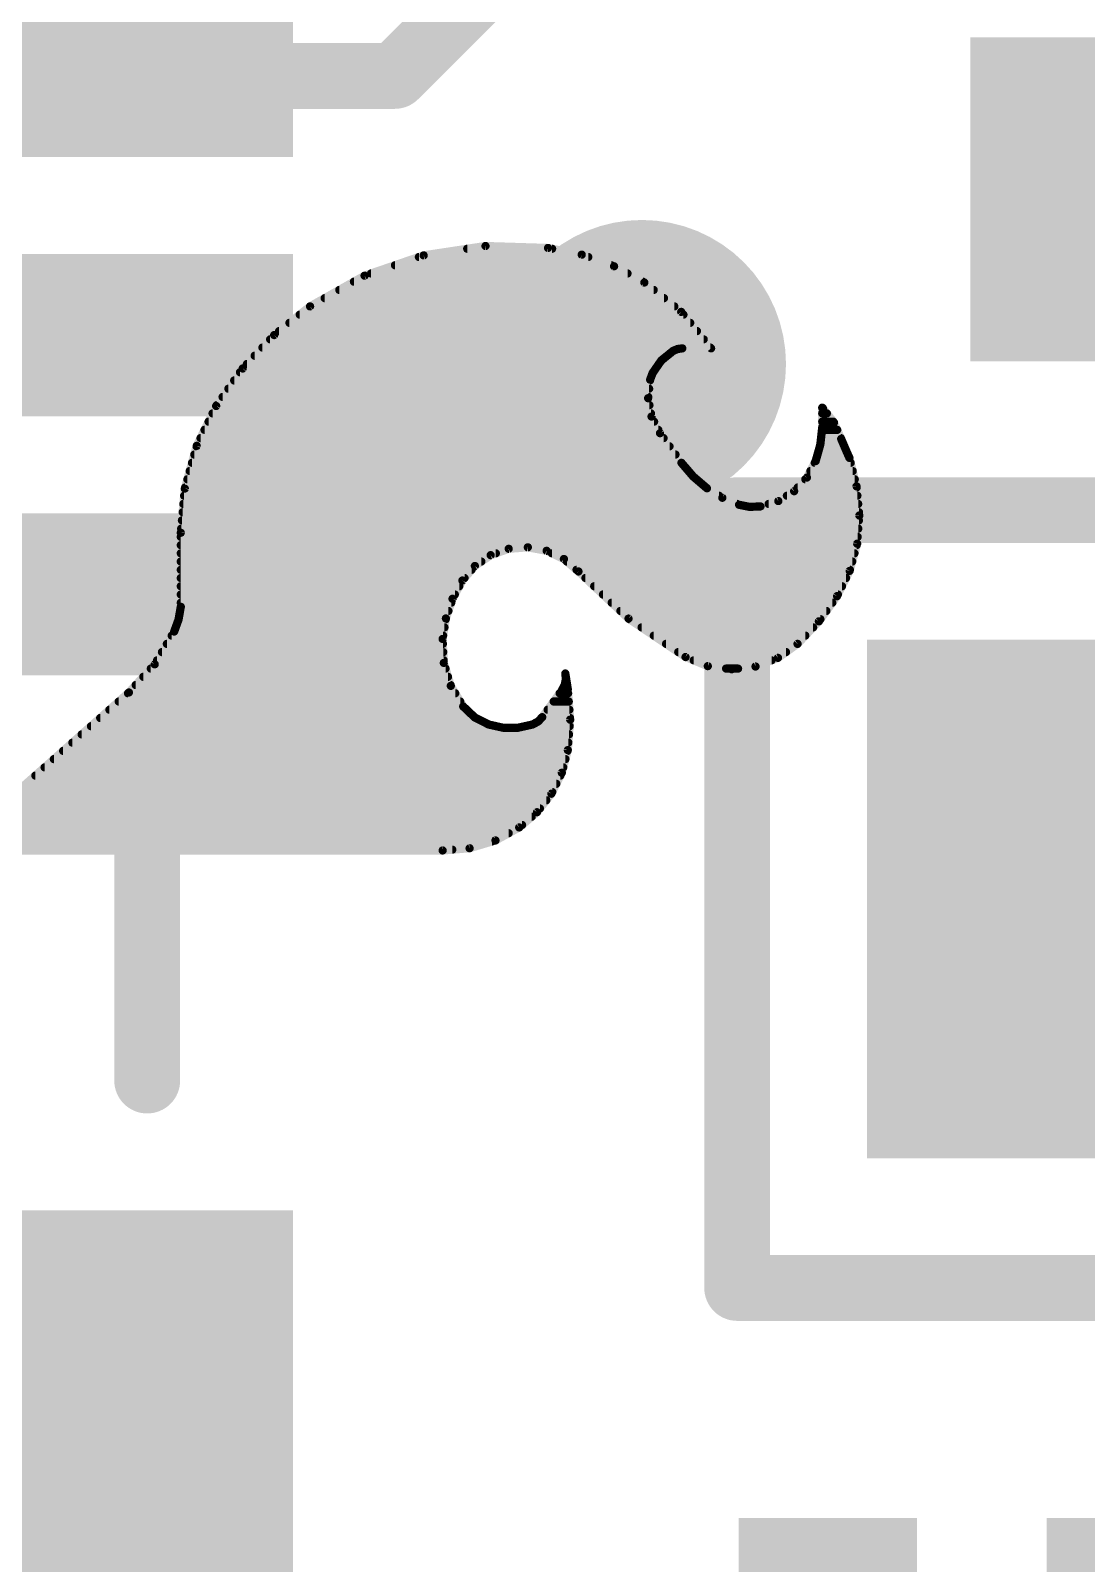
# Model space of a CAD drawing. Extents: x -0.9 to 39.5, y -0.1 to 25.5.
# Drawn here: x 8.021 to 11.277, y 8.11 to 12.84 of the extents above; entities that cross this region are included whole.
import ezdxf

# ---------------------------------------------------------------- set-up
doc = ezdxf.new("R2010")
doc.units = 0
for name, color, linetype in [('1', 12, 'CONTINUOUS'), ('18', 110, 'CONTINUOUS'), ('21', 41, 'CONTINUOUS'), ('22', 40, 'CONTINUOUS')]:
    doc.layers.add(name, color=color, linetype=linetype)

# ---------------------------------------------------------------- blocks, each defined once
blk = doc.blocks.new('RECT')
blk.add_solid([(-0.5, -0.5), (0.5, -0.5), (-0.5, 0.5), (0.5, 0.5)])
blk = doc.blocks.new('ROUNDV')
at = {"const_width": 0.5}
blk.add_lwpolyline([(0, -0.25, 1), (0, 0.25, 1), (0, -0.25)], format="xyb", dxfattribs=at)

msp = doc.modelspace()

# ---------------------------------------------------------------- linework, layer by layer
at = {"layer": '1', "const_width": 0.2032}
for points in [[(9.144, 12.7), (10.541, 14.097)], [(7.58, 12.7), (9.144, 12.7)]]:
    msp.add_lwpolyline(points, dxfattribs=at)
at = {"layer": '1', "const_width": 0.1016}
for points in [[(9.1081, 12.7359, 1), (9.1799, 12.6641)], [(9.144, 12.6492, 1), (9.144, 12.7508)]]:
    msp.add_lwpolyline(points, format="xyb", dxfattribs=at)
at = {"layer": '21', "const_width": 0.2032}
for points in [[(10.2, 8.96), (10.2, 11.36)], [(10.2, 11.36), (11.7, 11.36)], [(8.38, 10.5), (8.38, 9.6)], [(11.7, 8.96), (10.2, 8.96)]]:
    msp.add_lwpolyline(points, dxfattribs=at)
at = {"layer": '21', "const_width": 0.1016}
for points in [[(10.2508, 11.36, 1), (10.1492, 11.36)], [(10.2, 11.4108, 1), (10.2, 11.3092)], [(8.4308, 10.5, 1), (8.3292, 10.5)], [(8.3292, 9.6, 1), (8.4308, 9.6)], [(10.2, 9.0108, 1), (10.2, 8.9092)], [(10.1492, 8.96, 1), (10.2508, 8.96)]]:
    msp.add_lwpolyline(points, format="xyb", dxfattribs=at)
at = {"layer": '22', "const_width": 0.0254}
for points in [[(9.0505, 12.0835), (9.2329, 12.1463)], [(9.2329, 12.1463), (9.4236, 12.1751)], [(9.3672, 12.1666), (9.629, 12.1666)], [(9.4236, 12.1751), (9.6164, 12.1691)], [(9.6164, 12.1691), (9.7204, 12.1484)], [(9.7204, 12.1484), (9.8202, 12.1126)], [(9.1444, 12.1158), (9.8114, 12.1158)], [(9.2181, 12.1412), (9.7406, 12.1412)], [(9.8202, 12.1126), (9.9136, 12.0625)], [(8.8824, 11.9888), (9.0505, 12.0835)], [(9.0177, 12.065), (9.9089, 12.065)], [(9.0706, 12.0904), (9.8616, 12.0904)], [(9.9136, 12.0625), (10.0273, 11.9719)], [(8.9275, 12.0142), (9.9742, 12.0142)], [(8.9726, 12.0396), (9.9423, 12.0396)], [(8.7717, 11.9004), (8.8824, 11.9888)], [(8.8506, 11.9634), (10.0342, 11.9634)], [(8.8824, 11.9888), (10.0061, 11.9888)], [(10.0273, 11.9719), (10.1194, 11.8593)], [(8.787, 11.9126), (10.0758, 11.9126)], [(8.8188, 11.938), (10.055, 11.938)], [(8.6745, 11.7972), (8.7717, 11.9004)], [(8.7354, 11.8618), (10.1174, 11.8618)], [(8.7593, 11.8872), (10.0966, 11.8872)], [(10.0305, 11.8593), (10.016, 11.8573)], [(10.1194, 11.8593), (10.0305, 11.8593)], [(8.6875, 11.811), (9.9583, 11.811)], [(8.7114, 11.8364), (9.9837, 11.8364)], [(9.9658, 11.8219), (9.939, 11.7831)], [(10.0025, 11.8516), (9.9658, 11.8219)], [(10.016, 11.8573), (10.0025, 11.8516)], [(8.5928, 11.6815), (8.6745, 11.7972)], [(8.6663, 11.7856), (9.9407, 11.7856)], [(9.939, 11.7831), (9.9314, 11.7627)], [(8.6304, 11.7348), (9.9284, 11.7348)], [(8.6484, 11.7602), (9.9311, 11.7602)], [(9.9314, 11.7627), (9.9253, 11.7055)], [(8.5328, 11.5585), (8.5928, 11.6815)], [(8.5946, 11.684), (9.9292, 11.684)], [(8.6125, 11.7094), (9.9257, 11.7094)], [(9.9253, 11.7055), (9.9357, 11.6489)], [(10.4623, 11.6154), (10.4623, 11.6764)], [(10.4623, 11.6764), (10.4623, 11.6763)], [(10.4623, 11.6763), (10.4648, 11.6738)], [(10.4648, 11.6738), (10.4986, 11.6303)], [(8.5692, 11.6332), (9.9437, 11.6332)], [(8.5816, 11.6586), (9.9339, 11.6586)], [(9.9357, 11.6489), (9.9619, 11.5976)], [(10.4623, 11.6586), (10.4766, 11.6586)], [(10.4623, 11.6332), (10.4964, 11.6332)], [(10.4986, 11.6303), (10.5207, 11.5799)], [(8.5445, 11.5824), (9.9729, 11.5824)], [(8.5569, 11.6078), (9.9567, 11.6078)], [(9.9619, 11.5976), (10.0279, 11.5062)], [(10.4564, 11.5625), (10.4623, 11.6154)], [(10.4586, 11.5824), (10.5196, 11.5824)], [(10.4614, 11.6078), (10.5085, 11.6078)], [(10.5207, 11.5799), (10.5359, 11.5443)], [(8.496, 11.4266), (8.5328, 11.5585)], [(8.5253, 11.5316), (10.0096, 11.5316)], [(8.5324, 11.557), (9.9912, 11.557)], [(10.4419, 11.5113), (10.4564, 11.5625)], [(10.4476, 11.5316), (10.5416, 11.5316)], [(10.4548, 11.557), (10.5305, 11.557)], [(10.5359, 11.5443), (10.5461, 11.5214)], [(8.5111, 11.4808), (10.0497, 11.4808)], [(8.5182, 11.5062), (10.0279, 11.5062)], [(10.0279, 11.5062), (10.0643, 11.4638)], [(10.4149, 11.4605), (10.4419, 11.5113)], [(10.4257, 11.4808), (10.5563, 11.4808)], [(10.4392, 11.5062), (10.5499, 11.5062)], [(10.5461, 11.5214), (10.5681, 11.4337)], [(8.504, 11.4554), (10.0741, 11.4554)], [(10.0643, 11.4638), (10.1067, 11.4275)], [(10.3757, 11.4185), (10.4149, 11.4605)], [(10.4101, 11.4554), (10.5626, 11.4554)], [(10.5681, 11.4337), (10.5766, 11.3436)], [(8.4836, 11.2903), (8.496, 11.4266)], [(8.494, 11.4046), (10.1438, 11.4046)], [(8.4969, 11.43), (10.1038, 11.43)], [(10.1067, 11.4275), (10.1542, 11.3982)], [(10.1542, 11.3982), (10.2057, 11.3767)], [(10.2718, 11.3716), (10.3268, 11.3882)], [(10.3268, 11.3882), (10.3757, 11.4185)], [(10.3532, 11.4046), (10.5708, 11.4046)], [(10.3864, 11.43), (10.5684, 11.43)], [(8.4894, 11.3538), (10.5756, 11.3538)], [(8.4917, 11.3792), (10.1997, 11.3792)], [(10.2057, 11.3767), (10.2384, 11.3702)], [(10.2384, 11.3702), (10.2718, 11.3716)], [(10.297, 11.3792), (10.5732, 11.3792)], [(10.5766, 11.3436), (10.57, 11.2567)], [(8.4848, 11.303), (10.5735, 11.303)], [(8.4871, 11.3284), (10.5754, 11.3284)], [(8.4836, 11.0617), (8.4836, 11.2903)], [(8.4836, 11.2776), (10.5716, 11.2776)], [(8.4836, 11.2522), (10.5687, 11.2522)], [(9.5541, 11.2454), (9.4952, 11.2408)], [(9.6121, 11.2347), (9.5541, 11.2454)], [(10.57, 11.2567), (10.5468, 11.1727)], [(8.4836, 11.2268), (9.4554, 11.2268)], [(8.4836, 11.2014), (9.4106, 11.2014)], [(9.4395, 11.2212), (9.3908, 11.1878)], [(9.4952, 11.2408), (9.4395, 11.2212)], [(9.6655, 11.2092), (9.6121, 11.2347)], [(9.6286, 11.2268), (10.5617, 11.2268)], [(9.7104, 11.1709), (9.6655, 11.2092)], [(9.6746, 11.2014), (10.5547, 11.2014)], [(8.4836, 11.176), (9.3806, 11.176)], [(8.4836, 11.1506), (9.3588, 11.1506)], [(9.3908, 11.1878), (9.3523, 11.143)], [(9.7044, 11.176), (10.5477, 11.176)], [(9.8648, 11.0254), (9.7104, 11.1709)], [(9.7319, 11.1506), (10.5358, 11.1506)], [(10.5468, 11.1727), (10.508, 11.0947)], [(8.4836, 11.1252), (9.3427, 11.1252)], [(9.3523, 11.143), (9.3219, 11.0866)], [(9.7589, 11.1252), (10.5232, 11.1252)], [(8.4768, 11.0227), (8.4836, 11.0617)], [(8.4836, 11.0998), (9.329, 11.0998)], [(8.4836, 11.0744), (9.3178, 11.0744)], [(9.3219, 11.0866), (9.3014, 11.0259)], [(9.7858, 11.0998), (10.5105, 11.0998)], [(9.8128, 11.0744), (10.4934, 11.0744)], [(10.508, 11.0947), (10.452, 11.017)], [(8.4633, 10.9855), (8.4768, 11.0227)], [(8.4769, 11.0236), (9.301, 11.0236)], [(8.4814, 11.049), (9.3092, 11.049)], [(9.3014, 11.0259), (9.2913, 10.9626)], [(9.8398, 11.049), (10.475, 11.049)], [(10.0406, 10.9068), (9.8648, 11.0254)], [(9.8675, 11.0236), (10.4567, 11.0236)], [(10.452, 11.017), (10.3861, 10.9474)], [(8.4031, 10.8843), (8.4633, 10.9855)], [(8.4557, 10.9728), (9.2929, 10.9728)], [(8.4679, 10.9982), (9.297, 10.9982)], [(9.2913, 10.9626), (9.295, 10.8886)], [(9.9051, 10.9982), (10.4342, 10.9982)], [(9.9428, 10.9728), (10.4101, 10.9728)], [(8.4255, 10.922), (9.2933, 10.922)], [(8.4406, 10.9474), (9.2921, 10.9474)], [(9.9804, 10.9474), (10.3861, 10.9474)], [(10.0181, 10.922), (10.3506, 10.922)], [(10.3861, 10.9474), (10.3257, 10.9043)], [(8.3236, 10.7975), (8.4031, 10.8843)], [(8.3911, 10.8712), (9.3003, 10.8712)], [(8.4104, 10.8966), (9.2946, 10.8966)], [(9.295, 10.8886), (9.3166, 10.8178)], [(10.1093, 10.8788), (10.0406, 10.9068)], [(10.0657, 10.8966), (10.3059, 10.8966)], [(10.1828, 10.8689), (10.1093, 10.8788)], [(10.1657, 10.8712), (10.2027, 10.8712)], [(10.2565, 10.8775), (10.1828, 10.8689)], [(10.3257, 10.9043), (10.2565, 10.8775)], [(8.3446, 10.8204), (9.3158, 10.8204)], [(8.3679, 10.8458), (9.308, 10.8458)], [(9.3166, 10.8178), (9.3548, 10.7544)], [(9.6596, 10.8052), (9.668, 10.8209)], [(9.6678, 10.8204), (9.6754, 10.8204)], [(9.668, 10.8209), (9.6715, 10.8383)], [(9.6698, 10.856), (9.6774, 10.8077)], [(9.6715, 10.8383), (9.6698, 10.856)], [(9.6708, 10.8458), (9.6714, 10.8458)], [(7.7749, 10.3099), (8.3236, 10.7975)], [(8.3208, 10.795), (9.3303, 10.795)], [(9.5987, 10.7213), (9.6596, 10.8052)], [(9.6522, 10.795), (9.6784, 10.795)], [(9.6774, 10.8077), (9.6848, 10.7137)], [(8.2636, 10.7442), (9.3655, 10.7442)], [(8.2922, 10.7696), (9.3456, 10.7696)], [(9.3548, 10.7544), (9.3902, 10.7207)], [(9.6153, 10.7442), (9.6824, 10.7442)], [(9.6338, 10.7696), (9.6804, 10.7696)], [(8.2065, 10.6934), (9.4565, 10.6934)], [(8.235, 10.7188), (9.3939, 10.7188)], [(9.3902, 10.7207), (9.4336, 10.6985)], [(9.4336, 10.6985), (9.4781, 10.6886)], [(9.4781, 10.6886), (9.5237, 10.6886)], [(9.5237, 10.6886), (9.5682, 10.6985)], [(9.5453, 10.6934), (9.6832, 10.6934)], [(9.5682, 10.6985), (9.5853, 10.7075)], [(9.5853, 10.7075), (9.5987, 10.7213)], [(9.5963, 10.7188), (9.6844, 10.7188)], [(9.6848, 10.7137), (9.6774, 10.6197)], [(8.1493, 10.6426), (9.6792, 10.6426)], [(8.1779, 10.668), (9.6812, 10.668)], [(8.0921, 10.5918), (9.6701, 10.5918)], [(8.1207, 10.6172), (9.6767, 10.6172)], [(9.6774, 10.6197), (9.659, 10.5498)], [(8.035, 10.541), (9.6546, 10.541)], [(8.0635, 10.5664), (9.6634, 10.5664)], [(9.659, 10.5498), (9.6269, 10.485)], [(7.9778, 10.4902), (9.6295, 10.4902)], [(8.0064, 10.5156), (9.6421, 10.5156)], [(7.9492, 10.4648), (9.6112, 10.4648)], [(9.6269, 10.485), (9.5825, 10.428)], [(7.892, 10.414), (9.5661, 10.414)], [(7.9206, 10.4394), (9.5914, 10.4394)], [(9.5825, 10.428), (9.5275, 10.381)], [(7.8349, 10.3632), (9.495, 10.3632)], [(7.8635, 10.3886), (9.5364, 10.3886)], [(9.5275, 10.381), (9.4543, 10.3409)], [(9.2913, 10.3099), (7.7749, 10.3099)], [(7.7777, 10.3124), (9.3212, 10.3124)], [(7.8063, 10.3378), (9.444, 10.3378)], [(9.3744, 10.3169), (9.2913, 10.3099)], [(9.4543, 10.3409), (9.3744, 10.3169)]]:
    msp.add_lwpolyline(points, dxfattribs=at)
at = {"layer": '22', "const_width": 0.0127}
for points in [[(9.2319, 12.1526, 1), (9.2338, 12.14)], [(9.2349, 12.1403, 1), (9.2308, 12.1523)], [(9.3672, 12.173, 1), (9.3672, 12.1603)], [(9.4238, 12.1815, 1), (9.4234, 12.1688)], [(9.4245, 12.1689, 1), (9.4226, 12.1814)], [(9.6176, 12.1753, 1), (9.6152, 12.1629)], [(9.6162, 12.1628, 1), (9.6166, 12.1754)], [(9.629, 12.1603, 1), (9.629, 12.173)], [(9.7225, 12.1544, 1), (9.7182, 12.1425)], [(9.7191, 12.1422, 1), (9.7216, 12.1547)], [(9.1444, 12.1221, 1), (9.1444, 12.1095)], [(9.2181, 12.1476, 1), (9.2181, 12.1349)], [(9.7406, 12.1349, 1), (9.7406, 12.1476)], [(9.8114, 12.1095, 1), (9.8114, 12.1221)], [(9.8232, 12.1182, 1), (9.8172, 12.107)], [(9.818, 12.1067, 1), (9.8223, 12.1186)], [(9.0177, 12.0714, 1), (9.0177, 12.0587)], [(9.0484, 12.0895, 1), (9.0525, 12.0775)], [(9.0536, 12.0779, 1), (9.0474, 12.089)], [(9.0706, 12.0968, 1), (9.0706, 12.0841)], [(9.8616, 12.0841, 1), (9.8616, 12.0968)], [(9.9176, 12.0675, 1), (9.9096, 12.0575)], [(9.9089, 12.0587, 1), (9.9089, 12.0714)], [(9.9106, 12.0569, 1), (9.9166, 12.0681)], [(8.9275, 12.0206, 1), (8.9275, 12.0079)], [(8.9726, 12.0459, 1), (8.9726, 12.0333)], [(9.9423, 12.0333, 1), (9.9423, 12.0459)], [(9.9742, 12.0079, 1), (9.9742, 12.0206)], [(8.8506, 11.9697, 1), (8.8506, 11.9571)], [(8.8824, 11.9952, 1), (8.8824, 11.9825)], [(8.8793, 11.9943, 1), (8.8855, 11.9833)], [(8.8864, 11.9838, 1), (8.8784, 11.9938)], [(10.0061, 11.9825, 1), (10.0061, 11.9952)], [(10.0322, 11.9759, 1), (10.0224, 11.9678)], [(10.0234, 11.9669, 1), (10.0313, 11.9768)], [(10.0342, 11.9571, 1), (10.0342, 11.9697)], [(8.787, 11.919, 1), (8.787, 11.9063)], [(8.8188, 11.9444, 1), (8.8188, 11.9317)], [(10.055, 11.9317, 1), (10.055, 11.9444)], [(10.0758, 11.9063, 1), (10.0758, 11.919)], [(8.7354, 11.8681, 1), (8.7354, 11.8555)], [(8.7593, 11.8935, 1), (8.7593, 11.8809)], [(8.7677, 11.9053, 1), (8.7757, 11.8954)], [(8.7763, 11.896, 1), (8.7671, 11.9047)], [(10.0305, 11.8657, 1), (10.0305, 11.853)], [(10.0314, 11.853, 1), (10.0296, 11.8656)], [(10.0966, 11.8809, 1), (10.0966, 11.8935)], [(10.1174, 11.8555, 1), (10.1174, 11.8681)], [(10.1194, 11.853, 1), (10.1194, 11.8657)], [(8.7114, 11.8428, 1), (8.7114, 11.8301)], [(9.9618, 11.8269, 1), (9.9698, 11.817)], [(9.971, 11.8183, 1), (9.9606, 11.8255)], [(9.9837, 11.8301, 1), (9.9837, 11.8428)], [(10, 11.8574, 1), (10.005, 11.8458)], [(10.0065, 11.8467, 1), (9.9985, 11.8565)], [(10.0151, 11.8636, 1), (10.0168, 11.851)], [(10.0185, 11.8515, 1), (10.0135, 11.8632)], [(10.1145, 11.8553, 1), (10.1243, 11.8633)], [(8.6663, 11.7919, 1), (8.6663, 11.7793)], [(8.6699, 11.8016, 1), (8.6792, 11.7929)], [(8.6797, 11.7936, 1), (8.6693, 11.8009)], [(8.6875, 11.8173, 1), (8.6875, 11.8047)], [(9.9338, 11.7867, 1), (9.9442, 11.7795)], [(9.945, 11.7809, 1), (9.933, 11.7853)], [(9.9407, 11.7793, 1), (9.9407, 11.7919)], [(9.9583, 11.8047, 1), (9.9583, 11.8173)], [(8.6304, 11.7411, 1), (8.6304, 11.7285)], [(8.6484, 11.7666, 1), (8.6484, 11.7539)], [(9.9254, 11.7649, 1), (9.9374, 11.7605)], [(9.9377, 11.762, 1), (9.9251, 11.7634)], [(9.9284, 11.7285, 1), (9.9284, 11.7411)], [(9.9311, 11.7539, 1), (9.9311, 11.7666)], [(8.5876, 11.6852, 1), (8.598, 11.6778)], [(8.5985, 11.6787, 1), (8.5871, 11.6843)], [(8.5946, 11.6904, 1), (8.5946, 11.6777)], [(8.6125, 11.7157, 1), (8.6125, 11.7031)], [(9.9315, 11.7066, 1), (9.919, 11.7043)], [(9.9189, 11.7061, 1), (9.9316, 11.7048)], [(9.9257, 11.7031, 1), (9.9257, 11.7157)], [(9.9292, 11.6777, 1), (9.9292, 11.6904)], [(10.4668, 11.6808, 1), (10.4578, 11.6718)], [(10.4687, 11.6764, 1), (10.456, 11.6764)], [(10.4687, 11.6764, 1), (10.456, 11.6764)], [(10.456, 11.6763, 1), (10.4687, 11.6763)], [(10.4698, 11.6777, 1), (10.4598, 11.6699)], [(10.4603, 11.6693, 1), (10.4693, 11.6783)], [(8.5692, 11.6395, 1), (8.5692, 11.6269)], [(8.5816, 11.6649, 1), (8.5816, 11.6523)], [(9.9414, 11.6518, 1), (9.9301, 11.646)], [(9.9295, 11.6477, 1), (9.942, 11.65)], [(9.9339, 11.6523, 1), (9.9339, 11.6649)], [(9.9437, 11.6269, 1), (9.9437, 11.6395)], [(10.4623, 11.6649, 1), (10.4623, 11.6523)], [(10.4623, 11.6395, 1), (10.4623, 11.6269)], [(10.4766, 11.6523, 1), (10.4766, 11.6649)], [(10.5044, 11.6329, 1), (10.4928, 11.6278)], [(10.4936, 11.6264, 1), (10.5036, 11.6342)], [(10.4964, 11.6269, 1), (10.4964, 11.6395)], [(8.5445, 11.5887, 1), (8.5445, 11.5761)], [(8.5569, 11.6142, 1), (8.5569, 11.6015)], [(9.967, 11.6013, 1), (9.9568, 11.5939)], [(9.9562, 11.5947, 1), (9.9676, 11.6005)], [(9.9567, 11.6015, 1), (9.9567, 11.6142)], [(9.9729, 11.5761, 1), (9.9729, 11.5887)], [(10.4586, 11.5887, 1), (10.4586, 11.5761)], [(10.4614, 11.6142, 1), (10.4614, 11.6015)], [(10.4686, 11.6147, 1), (10.456, 11.6161)], [(10.456, 11.6154, 1), (10.4687, 11.6154)], [(10.5085, 11.6015, 1), (10.5085, 11.6142)], [(10.5265, 11.5824, 1), (10.5149, 11.5774)], [(10.5149, 11.5774, 1), (10.5265, 11.5824)], [(10.5196, 11.5761, 1), (10.5196, 11.5887)], [(8.5253, 11.538, 1), (8.5253, 11.5253)], [(8.5324, 11.5633, 1), (8.5324, 11.5507)], [(8.5271, 11.5612, 1), (8.5385, 11.5557)], [(8.5389, 11.5568, 1), (8.5267, 11.5602)], [(9.9912, 11.5507, 1), (9.9912, 11.5633)], [(10.0096, 11.5253, 1), (10.0096, 11.538)], [(10.4476, 11.538, 1), (10.4476, 11.5253)], [(10.4548, 11.5633, 1), (10.4548, 11.5507)], [(10.4501, 11.5632, 1), (10.4627, 11.5618)], [(10.4625, 11.5608, 1), (10.4503, 11.5642)], [(10.5417, 11.5469, 1), (10.5301, 11.5417)], [(10.5301, 11.5418, 1), (10.5417, 11.5468)], [(10.5305, 11.5507, 1), (10.5305, 11.5633)], [(10.5416, 11.5253, 1), (10.5416, 11.538)], [(8.5111, 11.4871, 1), (8.5111, 11.4745)], [(8.5182, 11.5125, 1), (8.5182, 11.4999)], [(10.0327, 11.5103, 1), (10.0231, 11.5021)], [(10.0228, 11.5025, 1), (10.033, 11.5099)], [(10.0279, 11.4999, 1), (10.0279, 11.5125)], [(10.0497, 11.4745, 1), (10.0497, 11.4871)], [(10.4257, 11.4871, 1), (10.4257, 11.4745)], [(10.4392, 11.5125, 1), (10.4392, 11.4999)], [(10.4358, 11.513, 1), (10.448, 11.5096)], [(10.4475, 11.5083, 1), (10.4363, 11.5143)], [(10.5523, 11.5229, 1), (10.5399, 11.5199)], [(10.5403, 11.5188, 1), (10.5519, 11.524)], [(10.5499, 11.4999, 1), (10.5499, 11.5125)], [(10.5563, 11.4745, 1), (10.5563, 11.4871)], [(8.504, 11.4618, 1), (8.504, 11.4491)], [(10.0684, 11.4687, 1), (10.0602, 11.459)], [(10.0595, 11.4597, 1), (10.0691, 11.468)], [(10.0741, 11.4491, 1), (10.0741, 11.4618)], [(10.4101, 11.4618, 1), (10.4101, 11.4491)], [(10.4093, 11.4635, 1), (10.4205, 11.4576)], [(10.4196, 11.4562, 1), (10.4103, 11.4649)], [(10.5744, 11.4343, 1), (10.5617, 11.433)], [(10.5626, 11.4491, 1), (10.5626, 11.4618)], [(8.494, 11.4109, 1), (8.494, 11.3983)], [(8.5023, 11.426, 1), (8.4897, 11.4272)], [(8.4899, 11.4283, 1), (8.5021, 11.4249)], [(8.4969, 11.4363, 1), (8.4969, 11.4237)], [(10.11, 11.4329, 1), (10.1034, 11.4221)], [(10.1026, 11.4227, 1), (10.1108, 11.4323)], [(10.1038, 11.4237, 1), (10.1038, 11.4363)], [(10.1438, 11.3983, 1), (10.1438, 11.4109)], [(10.1566, 11.404, 1), (10.1517, 11.3923)], [(10.1509, 11.3928, 1), (10.1575, 11.4036)], [(10.3235, 11.3936, 1), (10.3302, 11.3828)], [(10.3287, 11.3821, 1), (10.325, 11.3943)], [(10.3532, 11.4109, 1), (10.3532, 11.3983)], [(10.371, 11.4229, 1), (10.3803, 11.4142)], [(10.379, 11.4132, 1), (10.3723, 11.4239)], [(10.3864, 11.4363, 1), (10.3864, 11.4237)], [(10.5619, 11.4321, 1), (10.5742, 11.4352)], [(10.5684, 11.4237, 1), (10.5684, 11.4363)], [(10.5708, 11.3983, 1), (10.5708, 11.4109)], [(8.4894, 11.3601, 1), (8.4894, 11.3475)], [(8.4917, 11.3856, 1), (8.4917, 11.3729)], [(10.2069, 11.3829, 1), (10.2045, 11.3705)], [(10.1997, 11.3729, 1), (10.1997, 11.3856)], [(10.2033, 11.3708, 1), (10.2081, 11.3826)], [(10.2382, 11.3765, 1), (10.2387, 11.3638)], [(10.2372, 11.364, 1), (10.2397, 11.3764)], [(10.27, 11.3777, 1), (10.2736, 11.3655)], [(10.2721, 11.3653, 1), (10.2715, 11.3779)], [(10.297, 11.3856, 1), (10.297, 11.3729)], [(10.5829, 11.3431, 1), (10.5703, 11.3441)], [(10.5732, 11.3729, 1), (10.5732, 11.3856)], [(10.5756, 11.3475, 1), (10.5756, 11.3601)], [(8.4848, 11.3094, 1), (8.4848, 11.2967)], [(8.4871, 11.3347, 1), (8.4871, 11.3221)], [(10.5703, 11.343, 1), (10.5829, 11.3442)], [(10.5735, 11.2967, 1), (10.5735, 11.3094)], [(10.5754, 11.3221, 1), (10.5754, 11.3347)], [(8.4773, 11.2909, 1), (8.4899, 11.2897)], [(8.4836, 11.284, 1), (8.4836, 11.2713)], [(8.49, 11.2903, 1), (8.4773, 11.2903)], [(8.4836, 11.2585, 1), (8.4836, 11.2459)], [(9.5552, 11.2517, 1), (9.5529, 11.2392)], [(9.5546, 11.2391, 1), (9.5536, 11.2518)], [(10.5636, 11.2572, 1), (10.5763, 11.2562)], [(10.5761, 11.255, 1), (10.5639, 11.2584)], [(10.5687, 11.2459, 1), (10.5687, 11.2585)], [(10.5716, 11.2713, 1), (10.5716, 11.284)], [(8.4836, 11.2332, 1), (8.4836, 11.2205)], [(8.4836, 11.2078, 1), (8.4836, 11.1951)], [(9.4106, 11.1951, 1), (9.4106, 11.2078)], [(9.4374, 11.2272, 1), (9.4416, 11.2152)], [(9.4431, 11.216, 1), (9.4359, 11.2264)], [(9.4554, 11.2205, 1), (9.4554, 11.2332)], [(9.4947, 11.2472, 1), (9.4957, 11.2345)], [(9.4973, 11.2349, 1), (9.4931, 11.2468)], [(9.6149, 11.2404, 1), (9.6094, 11.2289)], [(9.611, 11.2284, 1), (9.6133, 11.2409)], [(9.6286, 11.2332, 1), (9.6286, 11.2205)], [(9.6696, 11.2141, 1), (9.6613, 11.2044)], [(9.6627, 11.2035, 1), (9.6682, 11.215)], [(9.6746, 11.2078, 1), (9.6746, 11.1951)], [(10.5547, 11.1951, 1), (10.5547, 11.2078)], [(10.5617, 11.2205, 1), (10.5617, 11.2332)], [(8.4836, 11.157, 1), (8.4836, 11.1443)], [(8.4836, 11.1823, 1), (8.4836, 11.1697)], [(9.3588, 11.1443, 1), (9.3588, 11.157)], [(9.3806, 11.1697, 1), (9.3806, 11.1823)], [(9.3872, 11.1931, 1), (9.3943, 11.1826)], [(9.3956, 11.1837, 1), (9.3859, 11.192)], [(9.7044, 11.1823, 1), (9.7044, 11.1697)], [(9.7148, 11.1755, 1), (9.706, 11.1663)], [(9.7063, 11.1661, 1), (9.7145, 11.1757)], [(9.7319, 11.157, 1), (9.7319, 11.1443)], [(10.5358, 11.1443, 1), (10.5358, 11.157)], [(10.5407, 11.1744, 1), (10.5529, 11.171)], [(10.5525, 11.1699, 1), (10.5411, 11.1755)], [(10.5477, 11.1697, 1), (10.5477, 11.1823)], [(8.4836, 11.1316, 1), (8.4836, 11.1189)], [(9.3427, 11.1189, 1), (9.3427, 11.1316)], [(9.3475, 11.1471, 1), (9.3571, 11.1389)], [(9.3579, 11.14, 1), (9.3467, 11.146)], [(9.7589, 11.1316, 1), (9.7589, 11.1189)], [(10.5232, 11.1189, 1), (10.5232, 11.1316)], [(8.4836, 11.0808, 1), (8.4836, 11.0681)], [(8.4836, 11.1061, 1), (8.4836, 11.0935)], [(8.4899, 11.0606, 1), (8.4773, 11.0628)], [(8.4773, 11.0617, 1), (8.49, 11.0617)], [(9.3163, 11.0896, 1), (9.3275, 11.0836)], [(9.3279, 11.0846, 1), (9.3159, 11.0886)], [(9.3178, 11.0681, 1), (9.3178, 11.0808)], [(9.329, 11.0935, 1), (9.329, 11.1061)], [(9.7858, 11.1061, 1), (9.7858, 11.0935)], [(9.8128, 11.0808, 1), (9.8128, 11.0681)], [(10.4934, 11.0681, 1), (10.4934, 11.0808)], [(10.5023, 11.0975, 1), (10.5137, 11.0919)], [(10.5132, 11.091, 1), (10.5028, 11.0984)], [(10.5105, 11.0935, 1), (10.5105, 11.1061)], [(8.4705, 11.0238, 1), (8.483, 11.0216)], [(8.4769, 11.0299, 1), (8.4769, 11.0173)], [(8.4827, 11.0206, 1), (8.4708, 11.0249)], [(8.4814, 11.0554, 1), (8.4814, 11.0427)], [(9.2954, 11.0279, 1), (9.3074, 11.0239)], [(9.3076, 11.0249, 1), (9.2951, 11.0269)], [(9.301, 11.0173, 1), (9.301, 11.0299)], [(9.3092, 11.0427, 1), (9.3092, 11.0554)], [(9.8398, 11.0554, 1), (9.8398, 11.0427)], [(9.8683, 11.0307, 1), (9.8612, 11.0202)], [(9.8604, 11.0208, 1), (9.8691, 11.03)], [(9.8675, 11.0299, 1), (9.8675, 11.0173)], [(10.4468, 11.0207, 1), (10.4571, 11.0133)], [(10.4566, 11.0126, 1), (10.4473, 11.0214)], [(10.4567, 11.0173, 1), (10.4567, 11.0299)], [(10.475, 11.0427, 1), (10.475, 11.0554)], [(8.4557, 10.9792, 1), (8.4557, 10.9665)], [(8.4573, 10.9877, 1), (8.4693, 10.9833)], [(8.4688, 10.9823, 1), (8.4578, 10.9887)], [(8.4679, 11.0046, 1), (8.4679, 10.9919)], [(9.2976, 10.9629, 1), (9.285, 10.9623)], [(9.2929, 10.9665, 1), (9.2929, 10.9792)], [(9.297, 10.9919, 1), (9.297, 11.0046)], [(9.9051, 11.0046, 1), (9.9051, 10.9919)], [(9.9428, 10.9792, 1), (9.9428, 10.9665)], [(10.4101, 10.9665, 1), (10.4101, 10.9792)], [(10.4342, 10.9919, 1), (10.4342, 11.0046)], [(8.4255, 10.9284, 1), (8.4255, 10.9157)], [(8.4406, 10.9537, 1), (8.4406, 10.9411)], [(9.285, 10.9636, 1), (9.2976, 10.9616)], [(9.2921, 10.9411, 1), (9.2921, 10.9537)], [(9.2933, 10.9157, 1), (9.2933, 10.9284)], [(9.9804, 10.9537, 1), (9.9804, 10.9411)], [(10.0181, 10.9284, 1), (10.0181, 10.9157)], [(10.3506, 10.9157, 1), (10.3506, 10.9284)], [(10.3815, 10.9518, 1), (10.3907, 10.943)], [(10.3898, 10.9422, 1), (10.3824, 10.9526)], [(10.3861, 10.9411, 1), (10.3861, 10.9537)], [(8.3911, 10.8775, 1), (8.3911, 10.8649)], [(8.3977, 10.8876, 1), (8.4086, 10.8811)], [(8.4078, 10.88, 1), (8.3984, 10.8886)], [(8.4104, 10.903, 1), (8.4104, 10.8903)], [(9.301, 10.8905, 1), (9.2889, 10.8868)], [(9.2886, 10.8883, 1), (9.3013, 10.889)], [(9.2946, 10.8903, 1), (9.2946, 10.903)], [(9.3003, 10.8649, 1), (9.3003, 10.8775)], [(10.043, 10.9127, 1), (10.0382, 10.9009)], [(10.037, 10.9015, 1), (10.0442, 10.9121)], [(10.0657, 10.903, 1), (10.0657, 10.8903)], [(10.1102, 10.8851, 1), (10.1085, 10.8725)], [(10.1069, 10.873, 1), (10.1117, 10.8847)], [(10.1657, 10.8775, 1), (10.1657, 10.8649)], [(10.1821, 10.8752, 1), (10.1836, 10.8626)], [(10.182, 10.8626, 1), (10.1837, 10.8752)], [(10.2027, 10.8649, 1), (10.2027, 10.8775)], [(10.2542, 10.8835, 1), (10.2588, 10.8716)], [(10.2573, 10.8712, 1), (10.2558, 10.8838)], [(10.3059, 10.8903, 1), (10.3059, 10.903)], [(10.322, 10.9094, 1), (10.3294, 10.8991)], [(10.328, 10.8983, 1), (10.3234, 10.9102)], [(8.3446, 10.8268, 1), (8.3446, 10.8141)], [(8.3679, 10.8521, 1), (8.3679, 10.8395)], [(9.308, 10.8395, 1), (9.308, 10.8521)], [(9.322, 10.8211, 1), (9.3111, 10.8145)], [(9.3158, 10.8141, 1), (9.3158, 10.8268)], [(9.6678, 10.8268, 1), (9.6678, 10.8141)], [(9.6736, 10.8179, 1), (9.6624, 10.8239)], [(9.6761, 10.857, 1), (9.6635, 10.855)], [(9.6761, 10.8566, 1), (9.6635, 10.8554)], [(9.6708, 10.8521, 1), (9.6708, 10.8395)], [(9.6652, 10.8377, 1), (9.6778, 10.8389)], [(9.6777, 10.837, 1), (9.6653, 10.8396)], [(9.6714, 10.8395, 1), (9.6714, 10.8521)], [(9.6754, 10.8141, 1), (9.6754, 10.8268)], [(8.3208, 10.8013, 1), (8.3208, 10.7887)], [(8.3189, 10.8018, 1), (8.3283, 10.7932)], [(8.3278, 10.7928, 1), (8.3194, 10.8022)], [(9.3105, 10.816, 1), (9.3227, 10.8197)], [(9.3303, 10.7887, 1), (9.3303, 10.8013)], [(9.6522, 10.8013, 1), (9.6522, 10.7887)], [(9.654, 10.8082, 1), (9.6652, 10.8022)], [(9.6647, 10.8015, 1), (9.6545, 10.8089)], [(9.6618, 10.8221, 1), (9.6742, 10.8196)], [(9.6837, 10.8082, 1), (9.6711, 10.8072)], [(9.6711, 10.8067, 1), (9.6837, 10.8087)], [(9.6784, 10.7887, 1), (9.6784, 10.8013)], [(8.2636, 10.7506, 1), (8.2636, 10.7379)], [(8.2922, 10.7759, 1), (8.2922, 10.7633)], [(9.3456, 10.7633, 1), (9.3456, 10.7759)], [(9.3592, 10.759, 1), (9.3504, 10.7498)], [(9.3494, 10.7511, 1), (9.3602, 10.7577)], [(9.3655, 10.7379, 1), (9.3655, 10.7506)], [(9.6153, 10.7506, 1), (9.6153, 10.7379)], [(9.6338, 10.7759, 1), (9.6338, 10.7633)], [(9.6804, 10.7633, 1), (9.6804, 10.7759)], [(9.6824, 10.7379, 1), (9.6824, 10.7506)], [(8.2065, 10.6997, 1), (8.2065, 10.6871)], [(8.235, 10.7251, 1), (8.235, 10.7125)], [(9.393, 10.7264, 1), (9.3873, 10.7151)], [(9.3858, 10.7161, 1), (9.3945, 10.7253)], [(9.3939, 10.7125, 1), (9.3939, 10.7251)], [(9.435, 10.7047, 1), (9.4322, 10.6923)], [(9.4307, 10.6928, 1), (9.4365, 10.7042)], [(9.4565, 10.6871, 1), (9.4565, 10.6997)], [(9.4781, 10.6949, 1), (9.4781, 10.6822)], [(9.4767, 10.6824, 1), (9.4795, 10.6948)], [(9.5223, 10.6948, 1), (9.5251, 10.6824)], [(9.5237, 10.6822, 1), (9.5237, 10.6949)], [(9.5453, 10.6997, 1), (9.5453, 10.6871)], [(9.5652, 10.7041, 1), (9.5712, 10.6929)], [(9.5696, 10.6923, 1), (9.5668, 10.7047)], [(9.5807, 10.7119, 1), (9.5898, 10.7031)], [(9.5882, 10.7019, 1), (9.5823, 10.7131)], [(9.5963, 10.7251, 1), (9.5963, 10.7125)], [(9.5936, 10.725, 1), (9.6038, 10.7176)], [(9.6032, 10.7169, 1), (9.5942, 10.7257)], [(9.6911, 10.7132, 1), (9.6784, 10.7142)], [(9.6784, 10.7132, 1), (9.6911, 10.7142)], [(9.6832, 10.6871, 1), (9.6832, 10.6997)], [(9.6844, 10.7125, 1), (9.6844, 10.7251)], [(8.1493, 10.6489, 1), (8.1493, 10.6363)], [(8.1779, 10.6744, 1), (8.1779, 10.6617)], [(9.6792, 10.6363, 1), (9.6792, 10.6489)], [(9.6812, 10.6617, 1), (9.6812, 10.6744)], [(8.0921, 10.5982, 1), (8.0921, 10.5855)], [(8.1207, 10.6235, 1), (8.1207, 10.6109)], [(9.6701, 10.5855, 1), (9.6701, 10.5982)], [(9.6711, 10.6202, 1), (9.6837, 10.6192)], [(9.6835, 10.6181, 1), (9.6713, 10.6213)], [(9.6767, 10.6109, 1), (9.6767, 10.6235)], [(8.035, 10.5473, 1), (8.035, 10.5347)], [(8.0635, 10.5727, 1), (8.0635, 10.5601)], [(9.6528, 10.5514, 1), (9.6651, 10.5482)], [(9.6647, 10.547, 1), (9.6533, 10.5526)], [(9.6546, 10.5347, 1), (9.6546, 10.5473)], [(9.6634, 10.5601, 1), (9.6634, 10.5727)], [(9.6295, 10.4839, 1), (9.6295, 10.4965)], [(9.6421, 10.5093, 1), (9.6421, 10.522)], [(9.5914, 10.4331, 1), (9.5914, 10.4458)], [(9.6112, 10.4585, 1), (9.6112, 10.4711)], [(9.6212, 10.4878, 1), (9.6326, 10.4822)], [(9.6319, 10.4811, 1), (9.6219, 10.4889)], [(9.5661, 10.4077, 1), (9.5661, 10.4203)], [(9.5775, 10.4319, 1), (9.5875, 10.4241)], [(9.5866, 10.4231, 1), (9.5784, 10.4328)], [(9.495, 10.3569, 1), (9.495, 10.3696)], [(9.5234, 10.3858, 1), (9.5316, 10.3762)], [(9.5306, 10.3754, 1), (9.5244, 10.3866)], [(9.5364, 10.3823, 1), (9.5364, 10.3949)], [(9.2908, 10.3162, 1), (9.2918, 10.3036)], [(9.2913, 10.3036, 1), (9.2913, 10.3163)], [(9.3212, 10.3061, 1), (9.3212, 10.3187)], [(9.3726, 10.3229, 1), (9.3763, 10.3108)], [(9.375, 10.3105, 1), (9.3739, 10.3232)], [(9.444, 10.3315, 1), (9.444, 10.3441)], [(9.4513, 10.3465, 1), (9.4574, 10.3353)], [(9.4562, 10.3348, 1), (9.4525, 10.347)]]:
    msp.add_lwpolyline(points, format="xyb", dxfattribs=at)

# ---------------------------------------------------------------- block references
at = {"layer": '1', "xscale": 2.5}
for p, yscale in [((7.58, 12.7), 0.5), ((7.58, 11.9), 0.5), ((7.58, 11.1), 0.5), ((7.58, 8.2), 2)]:
    msp.add_blockref('RECT', p, dxfattribs=dict(at, yscale=yscale))
at = {"layer": '1', "xscale": 1.1, "rotation": 180}
msp.add_blockref('RECT', (11.469, 12.319), dxfattribs=at)
at = {"layer": '1'}
for p, xscale, yscale, rotation in [((11.3, 10.16), 1.6, 1.4, 90), ((10.48, 7.6501), 0.55, 1.2, 180), ((11.43, 7.6501), 0.55, 1.2, 180)]:
    msp.add_blockref('RECT', p, dxfattribs=dict(at, xscale=xscale, yscale=yscale, rotation=rotation))
at = {"layer": '18', "xscale": 0.889, "yscale": 0.889}
msp.add_blockref('ROUNDV', (9.906, 11.811), dxfattribs=at)
msp.add_blockref('ROUNDV', (9.906, 11.811), dxfattribs=at)

doc.saveas('drawing.dxf')
